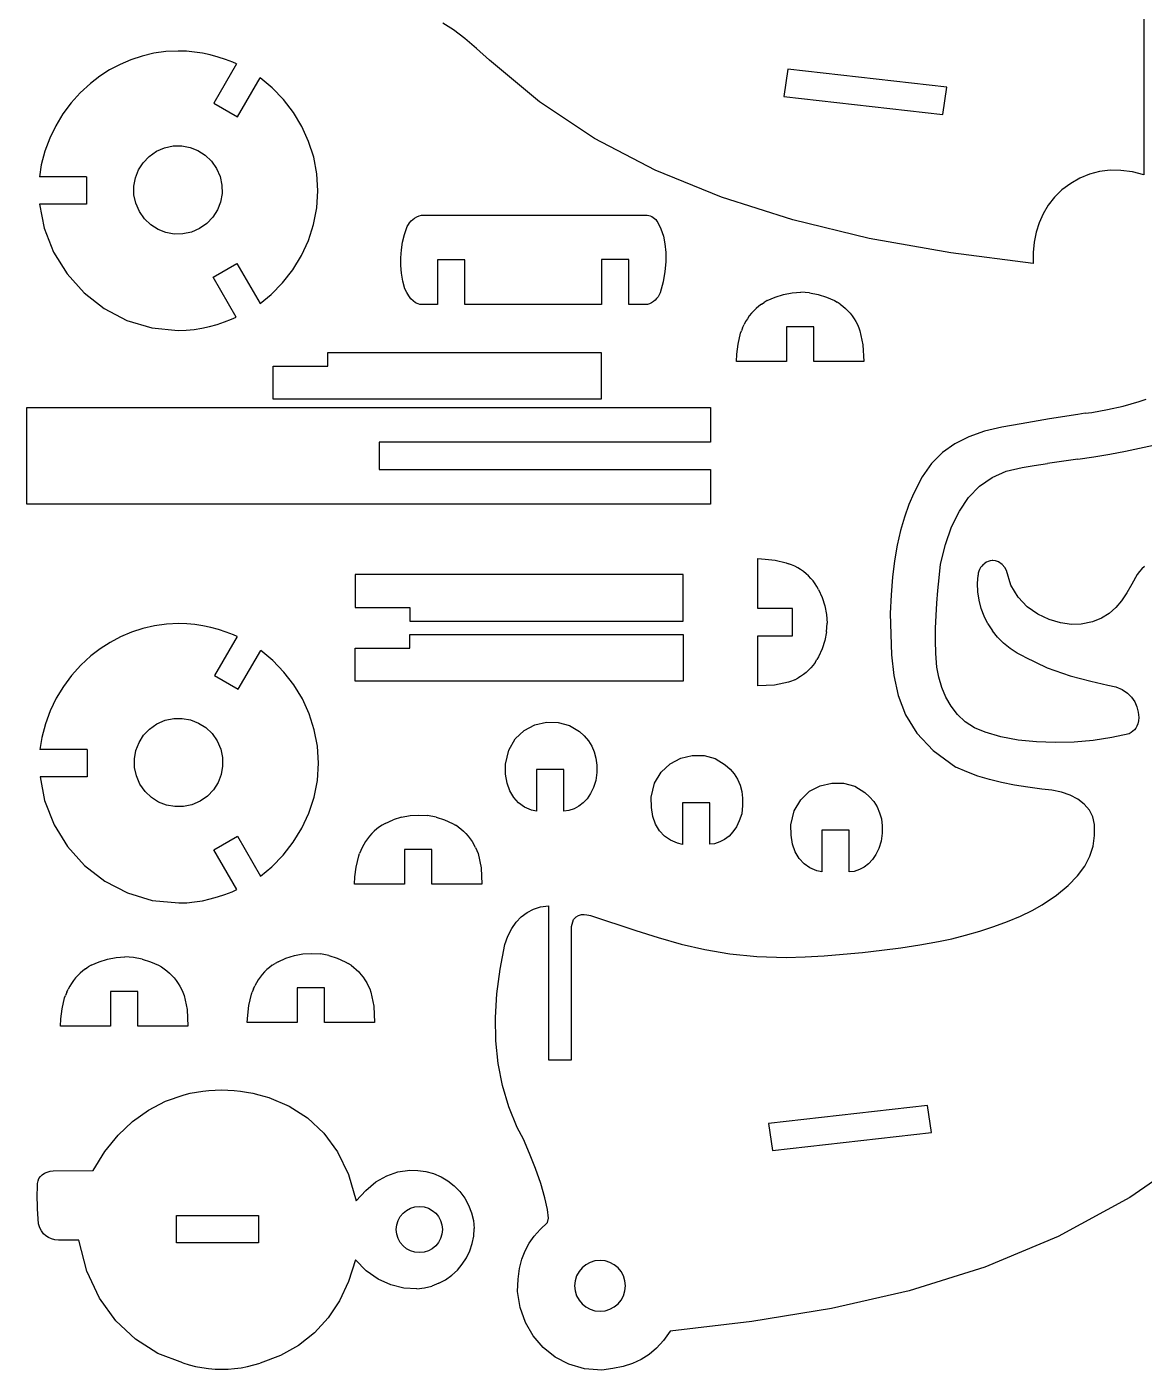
# Model space of a CAD drawing. Extents: x -1184 to 1184, y -939 to 939.
# Drawn here: x -1184 to -429, y -939 to -31 of the extents above; entities that cross this region are included whole.
import ezdxf

# ---------------------------------------------------------------- set-up
doc = ezdxf.new("R2010")
doc.units = 0
doc.header["$MEASUREMENT"] = 0
doc.layers.get('0').update_dxf_attribs({"linetype": 'CONTINUOUS'})

msp = doc.modelspace()

# ---------------------------------------------------------------- linework, layer by layer
for p, q in [((-428.83, 38.03), (-428.83, -131.44)), ((-895.52, -33.46), (-902.68, -28.75)), ((-887.97, -39.15), (-895.52, -33.46)), ((-879.87, -45.92), (-887.97, -39.15)), ((-1113.62, -53.54), (-1120.98, -56.67)), ((-1105.97, -51.04), (-1113.62, -53.54)), ((-1098.06, -49.21), (-1105.97, -51.04)), ((-1089.92, -48.09), (-1098.06, -49.21)), ((-1081.58, -47.71), (-1089.92, -48.09)), ((-1076.13, -47.88), (-1081.58, -47.71)), ((-1070.69, -48.4), (-1076.13, -47.88)), ((-1065.28, -49.23), (-1070.69, -48.4)), ((-1059.94, -50.36), (-1065.28, -49.23)), ((-1054.7, -51.75), (-1059.94, -50.36)), ((-1049.6, -53.41), (-1054.7, -51.75)), ((-1044.68, -55.29), (-1049.6, -53.41)), ((-871.11, -53.89), (-879.87, -45.92)), ((-837.5, -82.04), (-871.11, -53.89)), ((-1128.02, -60.41), (-1134.7, -64.71)), ((-1120.98, -56.67), (-1128.02, -60.41)), ((-1042.19, -56.4), (-1057.46, -82.84)), ((-1042.19, -56.4), (-1044.68, -55.29)), ((-669.42, -60.01), (-672.17, -78.32)), ((-561.97, -72.16), (-669.42, -60.01)), ((-1141, -69.55), (-1147.84, -75.83)), ((-1134.7, -64.71), (-1141, -69.55)), ((-1041.45, -92.08), (-1026.27, -65.78)), ((-1018.09, -72.56), (-1026.27, -65.78)), ((-1010.5, -80.44), (-1018.09, -72.56)), ((-564.72, -90.47), (-561.97, -72.16)), ((-1147.84, -75.83), (-1154.06, -82.73)), ((-1003.8, -89.16), (-1010.5, -80.44)), ((-672.17, -78.32), (-564.72, -90.47)), ((-1159.61, -90.2), (-1164.45, -98.18)), ((-1154.06, -82.73), (-1159.61, -90.2)), ((-1057.46, -82.84), (-1041.45, -92.08)), ((-998.08, -98.63), (-1003.8, -89.16)), ((-800.15, -106.77), (-837.5, -82.04)), ((-1164.45, -98.18), (-1168.52, -106.62)), ((-993.46, -108.75), (-998.08, -98.63)), ((-1168.52, -106.62), (-1171.78, -115.45)), ((-990.03, -119.44), (-993.46, -108.75)), ((-759.11, -128.23), (-800.15, -106.77)), ((-1171.78, -115.45), (-1174.17, -124.63)), ((-1101.35, -118.94), (-1096.38, -115.47)), ((-1096.38, -115.47), (-1090.82, -113.06)), ((-1090.82, -113.06), (-1085.07, -111.84)), ((-1085.07, -111.84), (-1079.29, -111.77)), ((-1079.29, -111.77), (-1073.65, -112.8)), ((-1073.65, -112.8), (-1068.3, -114.88)), ((-1068.3, -114.88), (-1063.41, -117.97)), ((-1063.41, -117.97), (-1059.15, -122.02)), ((-1174.17, -124.63), (-1175.44, -132.76)), ((-1108.49, -128.08), (-1105.4, -123.2)), ((-1105.4, -123.2), (-1101.35, -118.94)), ((-1059.15, -122.02), (-1055.68, -126.99)), ((-1055.68, -126.99), (-1053.27, -132.55)), ((-987.9, -130.59), (-990.03, -119.44)), ((-1143.62, -132.76), (-1175.44, -132.76)), ((-1143.62, -132.76), (-1143.62, -151.24)), ((-1111.6, -139.08), (-1110.57, -133.43)), ((-1110.57, -133.43), (-1108.49, -128.08)), ((-1053.27, -132.55), (-1052.05, -138.3)), ((-987.16, -142.12), (-987.9, -130.59)), ((-714.46, -146.56), (-759.11, -128.23)), ((-472.02, -133.62), (-478.23, -137.16)), ((-465.55, -130.95), (-472.02, -133.62)), ((-458.78, -129.16), (-465.55, -130.95)), ((-451.7, -128.28), (-458.78, -129.16)), ((-444.31, -128.36), (-451.7, -128.28)), ((-436.58, -129.4), (-444.31, -128.36)), ((-428.83, -131.44), (-436.58, -129.4)), ((-1111.53, -144.86), (-1111.6, -139.08)), ((-1110.31, -150.61), (-1111.53, -144.86)), ((-1051.98, -144.08), (-1053.01, -149.73)), ((-1052.05, -138.3), (-1051.98, -144.08)), ((-987.92, -153.73), (-987.16, -142.12)), ((-484.17, -141.54), (-489.19, -146.55)), ((-478.23, -137.16), (-484.17, -141.54)), ((-1175.4, -151.24), (-1172.31, -167.36)), ((-1143.62, -151.24), (-1175.4, -151.24)), ((-1107.9, -156.17), (-1110.31, -150.61)), ((-1053.01, -149.73), (-1055.09, -155.07)), ((-990.11, -164.98), (-987.92, -153.73)), ((-666.24, -161.88), (-714.46, -146.56)), ((-493.43, -151.92), (-496.93, -157.65)), ((-489.19, -146.55), (-493.43, -151.92)), ((-1104.43, -161.14), (-1107.9, -156.17)), ((-1100.17, -165.19), (-1104.43, -161.14)), ((-1058.18, -159.96), (-1062.24, -164.22)), ((-1055.09, -155.07), (-1058.18, -159.96)), ((-925.18, -163.7), (-924.19, -162.54)), ((-924.19, -162.54), (-923.06, -161.49)), ((-923.06, -161.49), (-921.79, -160.58)), ((-921.79, -160.58), (-920.36, -159.79)), ((-920.36, -159.79), (-918.79, -159.13)), ((-918.79, -159.13), (-917.06, -158.61)), ((-917.06, -158.61), (-764.59, -158.61)), ((-764.59, -158.61), (-763.57, -158.81)), ((-763.57, -158.81), (-762.53, -159.14)), ((-762.53, -159.14), (-761.5, -159.58)), ((-761.5, -159.58), (-760.5, -160.14)), ((-760.5, -160.14), (-759.57, -160.82)), ((-759.57, -160.82), (-758.71, -161.64)), ((-758.71, -161.64), (-757.97, -162.59)), ((-757.97, -162.59), (-757.36, -163.68)), ((-614.52, -174.34), (-666.24, -161.88)), ((-496.93, -157.65), (-499.68, -163.71)), ((-1172.31, -167.36), (-1165.92, -183.63)), ((-1095.29, -168.28), (-1100.17, -165.19)), ((-1089.94, -170.36), (-1095.29, -168.28)), ((-1084.29, -171.39), (-1089.94, -170.36)), ((-1078.51, -171.32), (-1084.29, -171.39)), ((-1072.76, -170.1), (-1078.51, -171.32)), ((-1067.2, -167.69), (-1072.76, -170.1)), ((-1062.24, -164.22), (-1067.2, -167.69)), ((-993.63, -175.75), (-990.11, -164.98)), ((-929.91, -176.92), (-928.57, -171.65)), ((-928.57, -171.65), (-926.76, -166.37)), ((-926.76, -166.37), (-926.04, -164.98)), ((-926.04, -164.98), (-925.18, -163.7)), ((-757.36, -163.68), (-755.27, -167.93)), ((-755.27, -167.93), (-753.67, -172.74)), ((-501.71, -170.1), (-503.04, -176.82)), ((-499.68, -163.71), (-501.71, -170.1)), ((-998.36, -185.96), (-993.63, -175.75)), ((-930.78, -182.16), (-929.91, -176.92)), ((-753.67, -172.74), (-752.58, -178.08)), ((-752.58, -178.08), (-752.04, -183.91)), ((-559.35, -184.07), (-614.52, -174.34)), ((-503.04, -176.82), (-503.68, -183.86)), ((-1165.92, -183.63), (-1156.81, -198.35)), ((-1004.2, -195.5), (-998.36, -185.96)), ((-931.2, -187.4), (-930.78, -182.16)), ((-931.16, -192.64), (-931.2, -187.4)), ((-906.33, -188.78), (-906.33, -218.95)), ((-887.85, -188.78), (-906.33, -188.78)), ((-887.85, -218.95), (-887.85, -188.78)), ((-795.45, -188.61), (-795.45, -218.95)), ((-776.97, -188.61), (-795.45, -188.61)), ((-776.97, -218.95), (-776.97, -188.61)), ((-752.05, -190.1), (-752.66, -196.71)), ((-752.04, -183.91), (-752.05, -190.1)), ((-503.65, -191.21), (-559.35, -184.07)), ((-503.68, -183.86), (-503.65, -191.21)), ((-1156.81, -198.35), (-1145.3, -211.17)), ((-1057.95, -200.5), (-1041.95, -191.26)), ((-1041.95, -191.26), (-1026.29, -218.38)), ((-1011.03, -204.28), (-1004.2, -195.5)), ((-930.68, -197.89), (-931.16, -192.64)), ((-929.76, -203.15), (-930.68, -197.89)), ((-752.66, -196.71), (-753.87, -203.7)), ((-1042.36, -227.51), (-1057.95, -200.5)), ((-1018.74, -212.19), (-1011.03, -204.28)), ((-928.4, -208.44), (-929.76, -203.15)), ((-927.11, -211), (-928.4, -208.44)), ((-753.87, -203.7), (-755.72, -211.02)), ((-1145.3, -211.17), (-1131.7, -221.75)), ((-1026.29, -218.38), (-1018.74, -212.19)), ((-925.73, -213.22), (-927.11, -211)), ((-924.27, -215.09), (-925.73, -213.22)), ((-922.73, -216.63), (-924.27, -215.09)), ((-921.11, -217.81), (-922.73, -216.63)), ((-919.4, -218.65), (-921.11, -217.81)), ((-761.63, -217.88), (-762.98, -218.56)), ((-760.39, -217.06), (-761.63, -217.88)), ((-759.25, -216.11), (-760.39, -217.06)), ((-758.21, -215.03), (-759.25, -216.11)), ((-757.28, -213.82), (-758.21, -215.03)), ((-756.44, -212.49), (-757.28, -213.82)), ((-755.72, -211.02), (-756.44, -212.49)), ((-687.4, -218.81), (-685.48, -217.56)), ((-683.49, -216.42), (-685.48, -217.56)), ((-683.49, -216.42), (-678.11, -213.98)), ((-678.11, -213.98), (-672.48, -212.22)), ((-672.48, -212.22), (-666.67, -211.14)), ((-666.67, -211.14), (-660.78, -210.78)), ((-654.88, -211.14), (-660.78, -210.78)), ((-654.88, -211.14), (-649.07, -212.22)), ((-649.07, -212.22), (-643.44, -213.98)), ((-643.44, -213.98), (-638.06, -216.42)), ((-638.06, -216.42), (-636.07, -217.55)), ((-634.16, -218.81), (-636.07, -217.55)), ((-1131.7, -221.75), (-1116.33, -229.73)), ((-918.38, -218.95), (-919.4, -218.65)), ((-906.33, -218.95), (-918.38, -218.95)), ((-795.45, -218.95), (-887.85, -218.95)), ((-764.43, -218.95), (-776.97, -218.95)), ((-762.98, -218.56), (-764.43, -218.95)), ((-695.57, -226.75), (-696.89, -228.63)), ((-694.14, -224.96), (-695.57, -226.75)), ((-692.61, -223.27), (-694.14, -224.96)), ((-690.96, -221.67), (-692.61, -223.27)), ((-689.22, -220.19), (-690.96, -221.67)), ((-687.4, -218.81), (-689.22, -220.19)), ((-634.16, -218.81), (-632.34, -220.18)), ((-632.34, -220.18), (-630.6, -221.67)), ((-630.6, -221.67), (-628.97, -223.27)), ((-628.97, -223.27), (-627.44, -224.96)), ((-627.44, -224.96), (-626.01, -226.75)), ((-626.01, -226.75), (-624.71, -228.63)), ((-1116.33, -229.73), (-1099.52, -234.78)), ((-1099.52, -234.78), (-1081.58, -236.54)), ((-1076.24, -236.36), (-1070.92, -235.83)), ((-1070.92, -235.83), (-1065.65, -234.98)), ((-1065.65, -234.98), (-1060.46, -233.84)), ((-1060.46, -233.84), (-1055.37, -232.43)), ((-1055.37, -232.43), (-1050.4, -230.78)), ((-1050.4, -230.78), (-1045.59, -228.93)), ((-1045.59, -228.93), (-1042.36, -227.51)), ((-700.08, -234.69), (-700.88, -236.84)), ((-700.08, -234.69), (-699.14, -232.61)), ((-698.08, -230.58), (-699.14, -232.61)), ((-696.89, -228.63), (-698.08, -230.58)), ((-652.04, -234.11), (-670.52, -234.11)), ((-670.52, -234.11), (-670.52, -257.56)), ((-652.04, -257.56), (-652.04, -234.11)), ((-624.71, -228.63), (-623.52, -230.58)), ((-623.52, -230.58), (-622.47, -232.61)), ((-622.47, -232.61), (-621.54, -234.69)), ((-621.54, -234.69), (-620.75, -236.84)), ((-1081.58, -236.54), (-1076.24, -236.36)), ((-703.19, -245.89), (-701.48, -238.32)), ((-701.48, -238.32), (-700.88, -236.84)), ((-620.75, -236.84), (-618.76, -246.38)), ((-980.46, -260.74), (-980.46, -251.5)), ((-980.46, -251.5), (-795.66, -251.5)), ((-795.66, -251.5), (-795.66, -282.98)), ((-704.32, -257.56), (-703.96, -252.53)), ((-703.96, -252.53), (-703.19, -245.89)), ((-618.76, -246.38), (-618.23, -257.56)), ((-1017.44, -282.98), (-1017.44, -260.74)), ((-1017.44, -260.74), (-980.46, -260.74)), ((-670.52, -257.56), (-704.32, -257.56)), ((-618.23, -257.56), (-652.04, -257.56)), ((-1183.95, -353.95), (-1183.95, -288.56)), ((-1183.95, -288.56), (-721.89, -288.56)), ((-795.66, -282.98), (-1017.44, -282.98)), ((-721.89, -288.56), (-721.87, -312.02)), ((-464.1, -291.94), (-453.44, -290.08)), ((-453.44, -290.08), (-442.72, -287.67)), ((-442.72, -287.67), (-431.92, -284.52)), ((-431.92, -284.52), (-427.21, -282.95)), ((-492.55, -296.38), (-511.78, -299.77)), ((-473.48, -293.36), (-492.55, -296.38)), ((-468.55, -292.57), (-473.48, -293.36)), ((-468.55, -292.57), (-464.1, -291.94)), ((-547.19, -308.41), (-556.62, -313.15)), ((-536.62, -304.72), (-547.19, -308.41)), ((-524.84, -301.91), (-536.62, -304.72)), ((-511.78, -299.77), (-524.84, -301.91)), ((-945.81, -312.02), (-945.79, -330.5)), ((-721.87, -312.02), (-945.81, -312.02)), ((-556.62, -313.15), (-564.97, -319.13)), ((-441.34, -318.27), (-415.95, -312.73)), ((-572.32, -326.56), (-578.72, -335.6)), ((-564.97, -319.13), (-572.32, -326.56)), ((-503.04, -327.88), (-493.91, -326.48)), ((-473.51, -323.58), (-493.91, -326.48)), ((-473.51, -323.58), (-462.74, -321.98)), ((-462.74, -321.98), (-451.94, -320.23)), ((-451.94, -320.23), (-441.34, -318.27)), ((-945.79, -330.5), (-721.86, -330.5)), ((-721.86, -330.5), (-721.86, -353.95)), ((-578.72, -335.6), (-584.25, -346.47)), ((-539.92, -341.86), (-531.47, -335.9)), ((-531.47, -335.9), (-521.87, -331.69)), ((-521.87, -331.69), (-511.12, -329.31)), ((-511.12, -329.31), (-503.04, -327.88)), ((-547.27, -349.47), (-539.92, -341.86)), ((-721.86, -353.95), (-1183.95, -353.95)), ((-584.25, -346.47), (-587.69, -354.25)), ((-553.55, -358.64), (-547.27, -349.47)), ((-590.72, -362.71), (-593.34, -371.86)), ((-587.69, -354.25), (-590.72, -362.71)), ((-558.78, -369.27), (-553.55, -358.64)), ((-593.34, -371.86), (-595.55, -381.69)), ((-563, -381.27), (-558.78, -369.27)), ((-566.24, -394.55), (-563, -381.27)), ((-595.55, -381.69), (-597.35, -392.2)), ((-689.81, -390.81), (-684.77, -391.17)), ((-689.81, -424.62), (-689.81, -390.81)), ((-684.77, -391.17), (-678.14, -391.95)), ((-678.14, -391.95), (-670.56, -393.65)), ((-670.56, -393.65), (-669.09, -394.25)), ((-666.94, -395.06), (-669.09, -394.25)), ((-664.85, -395.99), (-666.94, -395.06)), ((-662.83, -397.06), (-664.85, -395.99)), ((-660.87, -398.25), (-662.83, -397.06)), ((-659, -399.56), (-660.87, -398.25)), ((-597.35, -392.2), (-598.74, -403.4)), ((-567.17, -403.69), (-566.24, -394.55)), ((-540.4, -399.32), (-540.75, -400.63)), ((-539.88, -398.07), (-540.4, -399.32)), ((-539.21, -396.89), (-539.88, -398.07)), ((-538.4, -395.81), (-539.21, -396.89)), ((-537.46, -394.83), (-538.4, -395.81)), ((-537.46, -394.83), (-536.41, -393.98)), ((-535.25, -393.27), (-536.41, -393.98)), ((-534.02, -392.72), (-535.25, -393.27)), ((-532.72, -392.32), (-534.02, -392.72)), ((-531.39, -392.09), (-532.72, -392.32)), ((-530.97, -392.07), (-531.39, -392.09)), ((-529.15, -392.33), (-530.97, -392.07)), ((-527.18, -393.01), (-529.15, -392.33)), ((-524.7, -394.7), (-527.18, -393.01)), ((-522.84, -396.74), (-524.7, -394.7)), ((-521.8, -398.8), (-522.84, -396.74)), ((-518.68, -408.72), (-521.8, -398.8)), ((-431.85, -399.48), (-433.33, -401.61)), ((-430.23, -397.65), (-431.85, -399.48)), ((-428.46, -396.11), (-430.23, -397.65)), ((-962.09, -401.64), (-962.09, -423.88)), ((-740.31, -401.64), (-962.09, -401.64)), ((-740.31, -433.12), (-740.31, -401.64)), ((-657.21, -400.99), (-659, -399.56)), ((-655.52, -402.53), (-657.21, -400.99)), ((-653.92, -404.17), (-655.52, -402.53)), ((-652.43, -405.91), (-653.92, -404.17)), ((-651.06, -407.74), (-652.43, -405.91)), ((-649.8, -409.65), (-651.06, -407.74)), ((-598.74, -403.4), (-599.73, -415.28)), ((-568.03, -412.44), (-567.17, -403.69)), ((-541.31, -407.63), (-540.93, -401.97)), ((-541.09, -413.3), (-541.31, -407.63)), ((-540.75, -400.63), (-540.93, -401.97)), ((-436.9, -408.08), (-440.34, -413.99)), ((-433.33, -401.61), (-436.9, -408.08)), ((-648.67, -411.64), (-649.8, -409.65)), ((-648.67, -411.64), (-646.23, -417.02)), ((-646.23, -417.02), (-644.46, -422.66)), ((-599.73, -415.28), (-600.3, -427.84)), ((-568.77, -420.95), (-568.03, -412.44)), ((-540.27, -418.91), (-541.09, -413.3)), ((-513.81, -416.89), (-518.68, -408.72)), ((-507.61, -423.43), (-513.81, -416.89)), ((-440.34, -413.99), (-443.88, -419.3)), ((-962.09, -423.88), (-925.11, -423.88)), ((-925.11, -423.88), (-925.11, -433.12)), ((-666.36, -424.62), (-689.81, -424.62)), ((-666.36, -443.1), (-666.36, -424.62)), ((-644.46, -422.66), (-643.39, -428.46)), ((-569.34, -429.33), (-568.77, -420.95)), ((-538.85, -424.41), (-540.27, -418.91)), ((-536.86, -429.72), (-538.85, -424.41)), ((-500.49, -428.43), (-507.61, -423.43)), ((-447.75, -423.94), (-452.18, -427.89)), ((-443.88, -419.3), (-447.75, -423.94)), ((-1089.54, -435.13), (-1097.68, -436.25)), ((-1081.2, -434.75), (-1089.54, -435.13)), ((-1075.76, -434.92), (-1081.2, -434.75)), ((-1070.31, -435.44), (-1075.76, -434.92)), ((-1064.9, -436.27), (-1070.31, -435.44)), ((-925.11, -433.12), (-740.31, -433.12)), ((-643.39, -428.46), (-643.03, -434.36)), ((-643.39, -440.25), (-643.03, -434.36)), ((-600.3, -427.84), (-599.95, -441.79)), ((-569.67, -437.71), (-569.34, -429.33)), ((-534.31, -434.79), (-536.86, -429.72)), ((-534.31, -434.79), (-531.25, -439.56)), ((-492.87, -431.99), (-500.49, -428.43)), ((-485.15, -434.23), (-492.87, -431.99)), ((-477.75, -435.22), (-485.15, -434.23)), ((-471.1, -435.09), (-477.75, -435.22)), ((-463.62, -433.52), (-471.1, -435.09)), ((-457.39, -431.1), (-463.62, -433.52)), ((-452.18, -427.89), (-457.39, -431.1)), ((-1120.6, -443.72), (-1127.64, -447.45)), ((-1113.24, -440.58), (-1120.6, -443.72)), ((-1105.59, -438.08), (-1113.24, -440.58)), ((-1097.68, -436.25), (-1105.59, -438.08)), ((-1059.56, -437.4), (-1064.9, -436.27)), ((-1054.32, -438.8), (-1059.56, -437.4)), ((-1041.81, -443.44), (-1057.08, -469.88)), ((-1049.23, -440.45), (-1054.32, -438.8)), ((-1044.3, -442.33), (-1049.23, -440.45)), ((-1041.81, -443.44), (-1044.3, -442.33)), ((-925.1, -451.38), (-925.1, -442.14)), ((-925.1, -442.14), (-740.3, -442.14)), ((-740.3, -442.14), (-740.3, -473.62)), ((-689.81, -443.1), (-666.36, -443.1)), ((-689.81, -476.9), (-689.81, -443.1)), ((-643.39, -440.25), (-644.46, -446.06)), ((-599.95, -441.79), (-599.35, -455.8)), ((-569.7, -446.22), (-569.67, -437.71)), ((-527.69, -443.99), (-531.25, -439.56)), ((-523.68, -448), (-527.69, -443.99)), ((-1134.32, -451.76), (-1140.62, -456.59)), ((-1127.64, -447.45), (-1134.32, -451.76)), ((-1041.08, -479.12), (-1025.89, -452.82)), ((-1017.72, -459.6), (-1025.89, -452.82)), ((-962.08, -473.62), (-962.08, -451.38)), ((-962.08, -451.38), (-925.1, -451.38)), ((-646.23, -451.7), (-648.67, -457.08)), ((-644.46, -446.06), (-646.23, -451.7)), ((-569.39, -454.99), (-569.7, -446.22)), ((-519.27, -451.57), (-523.68, -448)), ((-514.51, -454.65), (-519.27, -451.57)), ((-1147.46, -462.87), (-1153.68, -469.77)), ((-1140.62, -456.59), (-1147.46, -462.87)), ((-1010.12, -467.48), (-1017.72, -459.6)), ((-652.43, -462.8), (-653.92, -464.53)), ((-651.06, -460.97), (-652.43, -462.8)), ((-651.06, -460.97), (-649.8, -459.06)), ((-648.67, -457.08), (-649.8, -459.06)), ((-599.35, -455.8), (-597.88, -469.69)), ((-568.68, -464.14), (-569.39, -454.99)), ((-509.45, -457.21), (-514.51, -454.65)), ((-509.45, -457.21), (-494.17, -464.53)), ((-1153.68, -469.77), (-1159.23, -477.24)), ((-1057.08, -469.88), (-1041.08, -479.12)), ((-1003.42, -476.2), (-1010.12, -467.48)), ((-664.85, -472.67), (-662.83, -471.61)), ((-660.87, -470.43), (-662.83, -471.61)), ((-659, -469.12), (-660.87, -470.43)), ((-657.21, -467.7), (-659, -469.12)), ((-655.51, -466.17), (-657.21, -467.7)), ((-653.92, -464.53), (-655.51, -466.17)), ((-597.88, -469.69), (-594.95, -483.28)), ((-567.42, -471), (-568.68, -464.14)), ((-565.45, -477.81), (-567.42, -471)), ((-494.17, -464.53), (-478.74, -469.92)), ((-478.74, -469.92), (-464.58, -473.72)), ((-1159.23, -477.24), (-1164.07, -485.22)), ((-997.7, -485.67), (-1003.42, -476.2)), ((-740.3, -473.62), (-962.08, -473.62)), ((-678.62, -476.37), (-689.81, -476.9)), ((-669.09, -474.39), (-678.62, -476.37)), ((-666.94, -473.6), (-669.09, -474.39)), ((-664.85, -472.67), (-666.94, -473.6)), ((-562.72, -484.4), (-565.45, -477.81)), ((-464.58, -473.72), (-453.1, -476.25)), ((-453.1, -476.25), (-447.81, -477.52)), ((-447.81, -477.52), (-443.43, -479.37)), ((-443.43, -479.37), (-439.89, -481.71)), ((-1164.07, -485.22), (-1168.14, -493.66)), ((-993.08, -495.79), (-997.7, -485.67)), ((-594.95, -483.28), (-589.96, -496.4)), ((-559.19, -490.61), (-562.72, -484.4)), ((-439.89, -481.71), (-437.11, -484.49)), ((-437.11, -484.49), (-435.03, -487.61)), ((-435.03, -487.61), (-433.56, -491)), ((-1168.14, -493.66), (-1171.4, -502.49)), ((-1090.45, -500.1), (-1084.7, -498.88)), ((-1084.7, -498.88), (-1078.91, -498.81)), ((-1078.91, -498.81), (-1073.27, -499.84)), ((-989.65, -506.48), (-993.08, -495.79)), ((-589.96, -496.4), (-582.29, -508.85)), ((-554.82, -496.25), (-559.19, -490.61)), ((-549.55, -501.15), (-554.82, -496.25)), ((-433.56, -491), (-432.63, -494.58)), ((-432.63, -494.58), (-432.18, -498.27)), ((-432.18, -498.27), (-432.42, -500.52)), ((-1171.4, -502.49), (-1173.8, -511.67)), ((-1105.02, -510.24), (-1100.97, -505.98)), ((-1100.97, -505.98), (-1096.01, -502.51)), ((-1096.01, -502.51), (-1090.45, -500.1)), ((-1073.27, -499.84), (-1067.92, -501.92)), ((-1067.92, -501.92), (-1063.03, -505.01)), ((-1063.03, -505.01), (-1058.77, -509.06)), ((-987.52, -517.63), (-989.65, -506.48)), ((-853.74, -512.68), (-847.69, -506.99)), ((-847.69, -506.99), (-840.5, -503.22)), ((-840.5, -503.22), (-832.67, -501.38)), ((-832.67, -501.38), (-824.72, -501.5)), ((-824.72, -501.5), (-817.12, -503.59)), ((-817.12, -503.59), (-810.4, -507.68)), ((-810.4, -507.68), (-807.15, -510.64)), ((-543.35, -505.14), (-549.55, -501.15)), ((-536.16, -508.04), (-543.35, -505.14)), ((-525.44, -511.21), (-536.16, -508.04)), ((-437.4, -508.41), (-438.66, -509.3)), ((-436.23, -507.49), (-437.4, -508.41)), ((-435.18, -506.49), (-436.23, -507.49)), ((-434.25, -505.34), (-435.18, -506.49)), ((-433.48, -504), (-434.25, -505.34)), ((-432.86, -502.42), (-433.48, -504)), ((-432.42, -500.52), (-432.86, -502.42)), ((-1173.8, -511.67), (-1175.07, -519.8)), ((-1110.19, -520.47), (-1108.11, -515.13)), ((-1108.11, -515.13), (-1105.02, -510.24)), ((-1058.77, -509.06), (-1055.3, -514.03)), ((-1055.3, -514.03), (-1052.89, -519.59)), ((-858.15, -520.26), (-853.74, -512.68)), ((-807.15, -510.64), (-804.38, -513.91)), ((-804.38, -513.91), (-802.12, -517.5)), ((-802.12, -517.5), (-800.39, -521.42)), ((-582.29, -508.85), (-571.36, -520.47)), ((-513.79, -513.42), (-525.44, -511.21)), ((-501.49, -514.71), (-513.79, -513.42)), ((-488.77, -515.15), (-501.49, -514.71)), ((-475.87, -514.77), (-488.77, -515.15)), ((-463.06, -513.63), (-475.87, -514.77)), ((-450.57, -511.79), (-463.06, -513.63)), ((-438.66, -509.3), (-450.57, -511.79)), ((-1143.24, -519.8), (-1175.07, -519.8)), ((-1143.24, -519.8), (-1143.24, -538.28)), ((-1111.22, -526.12), (-1110.19, -520.47)), ((-1111.15, -531.9), (-1111.22, -526.12)), ((-1052.89, -519.59), (-1051.68, -525.34)), ((-1051.68, -525.34), (-1051.61, -531.12)), ((-986.79, -529.16), (-987.52, -517.63)), ((-860.42, -529.72), (-858.15, -520.26)), ((-800.39, -521.42), (-799.21, -525.7)), ((-799.21, -525.7), (-798.62, -530.34)), ((-749.12, -529.41), (-741.93, -525.64)), ((-741.93, -525.64), (-734.11, -523.8)), ((-734.11, -523.8), (-726.15, -523.92)), ((-726.15, -523.92), (-718.56, -526.01)), ((-718.56, -526.01), (-711.84, -530.1)), ((-571.36, -520.47), (-555.87, -531.72)), ((-1109.94, -537.65), (-1111.15, -531.9)), ((-1051.61, -531.12), (-1052.63, -536.77)), ((-987.54, -540.78), (-986.79, -529.16)), ((-860.27, -536.56), (-860.42, -529.72)), ((-820.91, -533.35), (-839.39, -533.35)), ((-839.39, -533.35), (-839.39, -561.52)), ((-820.89, -561.49), (-820.91, -533.35)), ((-798.63, -535.36), (-799.29, -540.79)), ((-798.62, -530.34), (-798.63, -535.36)), ((-759.58, -542.68), (-755.17, -535.1)), ((-755.17, -535.1), (-749.12, -529.41)), ((-711.84, -530.1), (-708.59, -533.07)), ((-708.59, -533.07), (-705.82, -536.34)), ((-548.59, -534.96), (-555.87, -531.72)), ((-541.04, -537.76), (-548.59, -534.96)), ((-1143.24, -538.28), (-1175.02, -538.28)), ((-1175.02, -538.28), (-1171.93, -554.4)), ((-1107.53, -543.21), (-1109.94, -537.65)), ((-1104.06, -548.18), (-1107.53, -543.21)), ((-1054.72, -542.11), (-1057.81, -547)), ((-1052.63, -536.77), (-1054.72, -542.11)), ((-989.73, -552.02), (-987.54, -540.78)), ((-859.26, -542.61), (-860.27, -536.56)), ((-857.44, -547.85), (-859.26, -542.61)), ((-799.29, -540.79), (-800.91, -545.54)), ((-761.85, -552.14), (-759.58, -542.68)), ((-705.82, -536.34), (-703.55, -539.92)), ((-703.55, -539.92), (-701.82, -543.85)), ((-701.82, -543.85), (-700.64, -548.12)), ((-654.76, -548.1), (-647.57, -544.32)), ((-647.57, -544.32), (-639.75, -542.49)), ((-639.75, -542.49), (-631.79, -542.61)), ((-631.79, -542.61), (-624.2, -544.7)), ((-624.2, -544.7), (-617.47, -548.78)), ((-533.17, -540.15), (-541.04, -537.76)), ((-524.96, -542.18), (-533.17, -540.15)), ((-516.37, -543.91), (-524.96, -542.18)), ((-507.35, -545.37), (-516.37, -543.91)), ((-1099.79, -552.23), (-1104.06, -548.18)), ((-1094.91, -555.32), (-1099.79, -552.23)), ((-1061.86, -551.26), (-1066.82, -554.73)), ((-1057.81, -547), (-1061.86, -551.26)), ((-993.25, -562.79), (-989.73, -552.02)), ((-854.84, -552.3), (-857.44, -547.85)), ((-851.5, -555.93), (-854.84, -552.3)), ((-805.2, -553.08), (-807.84, -555.93)), ((-802.88, -549.63), (-805.2, -553.08)), ((-800.91, -545.54), (-802.88, -549.63)), ((-761.7, -558.98), (-761.85, -552.14)), ((-700.64, -548.12), (-700.05, -552.76)), ((-700.05, -552.76), (-700.07, -557.79)), ((-665.22, -561.37), (-660.81, -553.78)), ((-660.81, -553.78), (-654.76, -548.1)), ((-617.47, -548.78), (-614.22, -551.75)), ((-614.22, -551.75), (-611.45, -555.02)), ((-497.88, -546.63), (-507.35, -545.37)), ((-491, -547.35), (-497.88, -546.63)), ((-484.56, -548.74), (-491, -547.35)), ((-478.67, -550.78), (-484.56, -548.74)), ((-473.48, -553.47), (-478.67, -550.78)), ((-469.1, -556.79), (-473.48, -553.47)), ((-1171.93, -554.4), (-1165.54, -570.67)), ((-1089.56, -557.4), (-1094.91, -555.32)), ((-1083.91, -558.43), (-1089.56, -557.4)), ((-1078.13, -558.36), (-1083.91, -558.43)), ((-1072.38, -557.14), (-1078.13, -558.36)), ((-1066.82, -554.73), (-1072.38, -557.14)), ((-997.98, -573), (-993.25, -562.79)), ((-847.46, -558.75), (-851.5, -555.93)), ((-842.75, -560.75), (-847.46, -558.75)), ((-839.39, -561.52), (-842.75, -560.75)), ((-817.57, -561.1), (-820.89, -561.49)), ((-814.04, -559.91), (-817.57, -561.1)), ((-810.79, -558.2), (-814.04, -559.91)), ((-807.84, -555.93), (-810.79, -558.2)), ((-760.7, -565.03), (-761.7, -558.98)), ((-722.34, -555.77), (-740.82, -555.77)), ((-740.82, -555.77), (-740.82, -583.94)), ((-722.32, -583.91), (-722.34, -555.77)), ((-700.07, -557.79), (-700.72, -563.21)), ((-667.49, -570.83), (-665.22, -561.37)), ((-611.45, -555.02), (-609.19, -558.61)), ((-609.19, -558.61), (-607.46, -562.53)), ((-607.46, -562.53), (-606.28, -566.8)), ((-465.66, -560.76), (-469.1, -556.79)), ((-463.3, -565.35), (-465.66, -560.76)), ((-1165.54, -570.67), (-1156.43, -585.39)), ((-943.65, -570.93), (-945.56, -572.19)), ((-941.66, -569.8), (-943.65, -570.93)), ((-941.66, -569.8), (-936.28, -567.36)), ((-930.64, -565.59), (-936.28, -567.36)), ((-930.64, -565.59), (-924.84, -564.52)), ((-924.84, -564.52), (-918.94, -564.16)), ((-918.94, -564.16), (-913.04, -564.52)), ((-907.24, -565.59), (-913.04, -564.52)), ((-907.24, -565.59), (-901.6, -567.36)), ((-901.6, -567.36), (-896.22, -569.8)), ((-896.22, -569.8), (-894.24, -570.93)), ((-892.33, -572.19), (-894.24, -570.93)), ((-758.88, -570.28), (-760.7, -565.03)), ((-756.28, -574.72), (-758.88, -570.28)), ((-702.34, -567.96), (-704.32, -572.05)), ((-700.72, -563.21), (-702.34, -567.96)), ((-667.34, -577.67), (-667.49, -570.83)), ((-606.28, -566.8), (-605.69, -571.45)), ((-605.69, -571.45), (-605.71, -576.47)), ((-462.13, -570.57), (-463.3, -565.35)), ((-462.15, -577.98), (-462.13, -570.57)), ((-1057.58, -587.54), (-1041.57, -578.3)), ((-1041.57, -578.3), (-1025.91, -605.42)), ((-1003.82, -582.54), (-997.98, -573)), ((-953.74, -580.13), (-955.05, -582)), ((-952.31, -578.34), (-953.74, -580.13)), ((-950.77, -576.65), (-952.31, -578.34)), ((-949.13, -575.05), (-950.77, -576.65)), ((-947.39, -573.56), (-949.13, -575.05)), ((-945.56, -572.19), (-947.39, -573.56)), ((-892.33, -572.19), (-890.5, -573.56)), ((-890.5, -573.56), (-888.77, -575.05)), ((-888.77, -575.05), (-887.13, -576.64)), ((-887.13, -576.64), (-885.6, -578.34)), ((-885.6, -578.34), (-884.18, -580.13)), ((-884.18, -580.13), (-882.87, -582)), ((-752.94, -578.35), (-756.28, -574.72)), ((-748.89, -581.17), (-752.94, -578.35)), ((-712.22, -580.62), (-715.47, -582.33)), ((-709.27, -578.35), (-712.22, -580.62)), ((-706.63, -575.51), (-709.27, -578.35)), ((-704.32, -572.05), (-706.63, -575.51)), ((-666.33, -583.71), (-667.34, -577.67)), ((-627.98, -574.46), (-646.46, -574.46)), ((-646.46, -574.46), (-646.46, -602.63)), ((-627.96, -602.6), (-627.98, -574.46)), ((-605.71, -576.47), (-606.36, -581.9)), ((-463.18, -585.1), (-462.15, -577.98)), ((-1156.43, -585.39), (-1144.92, -598.21)), ((-1041.98, -614.55), (-1057.58, -587.54)), ((-1010.65, -591.32), (-1003.82, -582.54)), ((-958.24, -588.07), (-959.04, -590.21)), ((-957.31, -585.98), (-958.24, -588.07)), ((-956.24, -583.96), (-957.31, -585.98)), ((-955.05, -582), (-956.24, -583.96)), ((-928.68, -587.48), (-928.68, -610.94)), ((-910.2, -587.48), (-928.68, -587.48)), ((-910.2, -610.94), (-910.2, -587.48)), ((-882.87, -582), (-881.69, -583.96)), ((-880.63, -585.98), (-881.69, -583.96)), ((-880.63, -585.98), (-879.7, -588.07)), ((-879.7, -588.07), (-878.91, -590.21)), ((-744.19, -583.17), (-748.89, -581.17)), ((-740.82, -583.94), (-744.19, -583.17)), ((-719, -583.52), (-722.32, -583.91)), ((-715.47, -582.33), (-719, -583.52)), ((-664.51, -588.96), (-666.33, -583.71)), ((-661.91, -593.4), (-664.51, -588.96)), ((-607.98, -586.65), (-609.95, -590.74)), ((-606.36, -581.9), (-607.98, -586.65)), ((-465.35, -591.99), (-463.18, -585.1)), ((-1144.92, -598.21), (-1131.32, -608.79)), ((-1025.91, -605.42), (-1018.36, -599.24)), ((-1018.36, -599.24), (-1010.65, -591.32)), ((-962.12, -605.9), (-961.35, -599.26)), ((-961.35, -599.26), (-959.64, -591.69)), ((-959.64, -591.69), (-959.04, -590.21)), ((-878.91, -590.21), (-876.93, -599.75)), ((-658.57, -597.04), (-661.91, -593.4)), ((-654.53, -599.86), (-658.57, -597.04)), ((-614.91, -597.04), (-617.86, -599.31)), ((-612.27, -594.19), (-614.91, -597.04)), ((-609.95, -590.74), (-612.27, -594.19)), ((-473.59, -605.28), (-468.78, -598.69)), ((-468.78, -598.69), (-465.35, -591.99)), ((-962.49, -610.94), (-962.12, -605.9)), ((-876.93, -599.75), (-876.4, -610.94)), ((-649.83, -601.86), (-654.53, -599.86)), ((-646.46, -602.63), (-649.83, -601.86)), ((-624.64, -602.21), (-627.96, -602.6)), ((-621.11, -601.02), (-624.64, -602.21)), ((-617.86, -599.31), (-621.11, -601.02)), ((-479.91, -611.8), (-473.59, -605.28)), ((-1131.32, -608.79), (-1115.96, -616.77)), ((-1115.96, -616.77), (-1099.14, -621.82)), ((-1050.03, -617.82), (-1045.21, -615.97)), ((-1045.21, -615.97), (-1041.98, -614.55)), ((-928.68, -610.94), (-962.49, -610.94)), ((-876.4, -610.94), (-910.2, -610.94)), ((-487.85, -618.31), (-479.91, -611.8)), ((-1099.14, -621.82), (-1081.2, -623.58)), ((-1081.2, -623.58), (-1075.86, -623.4)), ((-1075.86, -623.4), (-1070.54, -622.87)), ((-1070.54, -622.87), (-1065.28, -622.02)), ((-1065.28, -622.02), (-1060.08, -620.88)), ((-1060.08, -620.88), (-1054.99, -619.47)), ((-1054.99, -619.47), (-1050.03, -617.82)), ((-841.48, -627.68), (-836.66, -626.17)), ((-836.66, -626.17), (-831.35, -625.41)), ((-831.35, -625.41), (-831.33, -729.57)), ((-504.38, -628.75), (-497.54, -624.87)), ((-497.54, -624.87), (-487.85, -618.31)), ((-853.14, -636.55), (-849.71, -632.88)), ((-849.71, -632.88), (-845.82, -629.92)), ((-845.82, -629.92), (-841.48, -627.68)), ((-815.79, -639.56), (-814.38, -634.76)), ((-814.38, -634.76), (-812.63, -632.98)), ((-812.63, -632.98), (-810.97, -631.93)), ((-810.97, -631.93), (-809.11, -631.45)), ((-809.11, -631.45), (-807.22, -631.38)), ((-807.22, -631.38), (-805.46, -631.56)), ((-805.46, -631.56), (-803.99, -631.82)), ((-803.99, -631.82), (-802.96, -632)), ((-802.96, -632), (-772.22, -642.23)), ((-520.98, -636.13), (-512.28, -632.52)), ((-512.28, -632.52), (-504.38, -628.75)), ((-858.72, -645.9), (-856.14, -640.89)), ((-856.14, -640.89), (-853.14, -636.55)), ((-815.79, -729.57), (-815.79, -639.56)), ((-772.22, -642.23), (-757.07, -647)), ((-549.36, -645.35), (-539.77, -642.6)), ((-539.77, -642.6), (-530.23, -639.51)), ((-530.23, -639.51), (-520.98, -636.13)), ((-864.08, -668.42), (-860.89, -651.55)), ((-860.89, -651.55), (-858.72, -645.9)), ((-757.07, -647), (-741.64, -651.32)), ((-741.64, -651.32), (-725.59, -654.99)), ((-593.02, -653.85), (-580.22, -651.86)), ((-580.22, -651.86), (-567.62, -649.6)), ((-567.62, -649.6), (-558.73, -647.7)), ((-558.73, -647.7), (-549.36, -645.35)), ((-1135.03, -663.25), (-1129.4, -661.48)), ((-1129.4, -661.48), (-1123.59, -660.41)), ((-1123.59, -660.41), (-1117.7, -660.05)), ((-1111.8, -660.41), (-1117.7, -660.05)), ((-1105.99, -661.48), (-1111.8, -660.41)), ((-1105.99, -661.48), (-1100.36, -663.25)), ((-1014.14, -663.33), (-1008.77, -660.89)), ((-1008.77, -660.89), (-1003.13, -659.12)), ((-1003.13, -659.12), (-997.32, -658.05)), ((-997.32, -658.05), (-991.43, -657.69)), ((-991.43, -657.69), (-985.53, -658.05)), ((-979.72, -659.12), (-985.53, -658.05)), ((-979.72, -659.12), (-974.09, -660.89)), ((-974.09, -660.89), (-968.71, -663.33)), ((-725.59, -654.99), (-708.62, -657.84)), ((-708.62, -657.84), (-690.39, -659.68)), ((-690.39, -659.68), (-670.59, -660.36)), ((-670.59, -660.36), (-657.88, -659.89)), ((-657.88, -659.89), (-645, -659.19)), ((-645, -659.19), (-632.01, -658.23)), ((-632.01, -658.23), (-618.98, -657.03)), ((-618.98, -657.03), (-605.96, -655.57)), ((-605.96, -655.57), (-593.02, -653.85)), ((-1147.88, -670.94), (-1149.53, -672.54)), ((-1146.14, -669.46), (-1147.88, -670.94)), ((-1144.31, -668.08), (-1146.14, -669.46)), ((-1144.31, -668.08), (-1142.4, -666.82)), ((-1140.41, -665.69), (-1142.4, -666.82)), ((-1140.41, -665.69), (-1135.03, -663.25)), ((-1100.36, -663.25), (-1094.98, -665.69)), ((-1094.98, -665.69), (-1092.99, -666.82)), ((-1092.99, -666.82), (-1091.08, -668.08)), ((-1091.08, -668.08), (-1089.26, -669.45)), ((-1089.26, -669.45), (-1087.52, -670.94)), ((-1087.52, -670.94), (-1085.89, -672.53)), ((-1024.8, -671.87), (-1026.22, -673.66)), ((-1023.26, -670.18), (-1024.8, -671.87)), ((-1021.61, -668.58), (-1023.26, -670.18)), ((-1019.88, -667.1), (-1021.61, -668.58)), ((-1018.05, -665.72), (-1019.88, -667.1)), ((-1018.05, -665.72), (-1016.13, -664.46)), ((-1014.14, -663.33), (-1016.13, -664.46)), ((-968.71, -663.33), (-966.72, -664.46)), ((-964.82, -665.72), (-966.72, -664.46)), ((-964.82, -665.72), (-962.99, -667.09)), ((-962.99, -667.09), (-961.26, -668.58)), ((-961.26, -668.58), (-959.62, -670.17)), ((-959.62, -670.17), (-958.09, -671.87)), ((-958.09, -671.87), (-956.66, -673.66)), ((-866.16, -684.9), (-864.08, -668.42)), ((-1155, -679.85), (-1156.06, -681.87)), ((-1153.8, -677.89), (-1155, -679.85)), ((-1152.49, -676.02), (-1153.8, -677.89)), ((-1151.06, -674.23), (-1152.49, -676.02)), ((-1149.53, -672.54), (-1151.06, -674.23)), ((-1085.89, -672.53), (-1084.35, -674.23)), ((-1084.35, -674.23), (-1082.93, -676.02)), ((-1082.93, -676.02), (-1081.63, -677.89)), ((-1081.63, -677.89), (-1080.44, -679.85)), ((-1080.44, -679.85), (-1079.39, -681.87)), ((-1030.73, -681.6), (-1029.79, -679.51)), ((-1028.73, -677.49), (-1029.79, -679.51)), ((-1027.54, -675.53), (-1028.73, -677.49)), ((-1026.22, -673.66), (-1027.54, -675.53)), ((-956.66, -673.66), (-955.36, -675.53)), ((-955.36, -675.53), (-954.17, -677.49)), ((-954.17, -677.49), (-953.12, -679.51)), ((-953.12, -679.51), (-952.19, -681.6)), ((-1160.11, -695.16), (-1158.4, -687.59)), ((-1158.4, -687.59), (-1157.8, -686.11)), ((-1157, -683.96), (-1157.8, -686.11)), ((-1157, -683.96), (-1156.06, -681.87)), ((-1108.96, -683.38), (-1127.44, -683.38)), ((-1127.44, -683.38), (-1127.44, -706.83)), ((-1108.96, -706.83), (-1108.96, -683.38)), ((-1079.39, -681.87), (-1078.46, -683.96)), ((-1078.46, -683.96), (-1077.67, -686.11)), ((-1077.67, -686.11), (-1075.68, -695.64)), ((-1033.84, -692.8), (-1032.13, -685.23)), ((-1032.13, -685.23), (-1031.53, -683.75)), ((-1030.73, -681.6), (-1031.53, -683.75)), ((-982.69, -681.02), (-1001.17, -681.02)), ((-1001.17, -681.02), (-1001.17, -704.47)), ((-982.69, -704.47), (-982.69, -681.02)), ((-952.19, -681.6), (-951.4, -683.75)), ((-951.4, -683.75), (-949.41, -693.28)), ((-867.09, -701), (-866.16, -684.9)), ((-1160.88, -701.79), (-1160.11, -695.16)), ((-1075.68, -695.64), (-1075.15, -706.83)), ((-1034.61, -699.43), (-1033.84, -692.8)), ((-949.41, -693.28), (-948.88, -704.47)), ((-1161.24, -706.83), (-1160.88, -701.79)), ((-1127.44, -706.83), (-1161.24, -706.83)), ((-1075.15, -706.83), (-1108.96, -706.83)), ((-1034.97, -704.47), (-1034.61, -699.43)), ((-1001.17, -704.47), (-1034.97, -704.47)), ((-948.88, -704.47), (-982.69, -704.47)), ((-866.81, -716.7), (-867.09, -701)), ((-865.27, -731.98), (-866.81, -716.7)), ((-862.42, -746.85), (-865.27, -731.98)), ((-831.33, -729.57), (-815.79, -729.57)), ((-1090.12, -757.57), (-1077.64, -753.2)), ((-1077.64, -753.2), (-1073.5, -752.21)), ((-1073.5, -752.21), (-1069.32, -751.39)), ((-1069.32, -751.39), (-1065.1, -750.75)), ((-1065.1, -750.75), (-1060.86, -750.29)), ((-1060.86, -750.29), (-1056.61, -750.02)), ((-1056.61, -750.02), (-1052.35, -749.93)), ((-1052.35, -749.93), (-1048.09, -750.02)), ((-1048.09, -750.02), (-1043.84, -750.29)), ((-1043.84, -750.29), (-1039.6, -750.75)), ((-1039.6, -750.75), (-1035.38, -751.39)), ((-1035.38, -751.39), (-1031.2, -752.21)), ((-1031.2, -752.21), (-1027.06, -753.2)), ((-1027.06, -753.2), (-1020.36, -754.97)), ((-858.21, -761.29), (-862.42, -746.85)), ((-1101.72, -763.57), (-1090.12, -757.57)), ((-1020.36, -754.97), (-1006.72, -760.85)), ((-1006.72, -760.85), (-994.25, -768.89)), ((-852.58, -775.29), (-858.21, -761.29)), ((-575.2, -760.49), (-682.65, -772.63)), ((-572.45, -778.79), (-575.2, -760.49)), ((-1122.26, -780.58), (-1112.44, -771.23)), ((-1112.44, -771.23), (-1101.72, -763.57)), ((-994.25, -768.89), (-983.21, -779.2)), ((-1131.17, -791.65), (-1122.26, -780.58)), ((-983.21, -779.2), (-973.88, -791.89)), ((-848.32, -783.33), (-852.58, -775.29)), ((-682.65, -772.63), (-679.91, -790.94)), ((-679.91, -790.94), (-572.45, -778.79)), ((-844.07, -792.83), (-848.32, -783.33)), ((-1139.17, -804.47), (-1131.17, -791.65)), ((-973.88, -791.89), (-966.53, -807.07)), ((-840.06, -803.06), (-844.07, -792.83)), ((-391.32, -790.04), (-438.3, -822.72)), ((-1174.8, -808.47), (-1173.54, -807.26)), ((-1173.54, -807.26), (-1172.02, -806.27)), ((-1172.02, -806.27), (-1170.26, -805.5)), ((-1170.26, -805.5), (-1168.3, -804.97)), ((-1168.3, -804.97), (-1166.16, -804.69)), ((-1166.16, -804.69), (-1139.17, -804.47)), ((-966.53, -807.07), (-961.41, -824.84)), ((-947.95, -812.18), (-940.71, -808)), ((-940.71, -808), (-933.09, -805.34)), ((-933.09, -805.34), (-925.09, -804.29)), ((-925.09, -804.29), (-919.64, -804.3)), ((-919.64, -804.3), (-914.23, -805.03)), ((-914.23, -805.03), (-908.98, -806.47)), ((-908.98, -806.47), (-903.96, -808.6)), ((-836.54, -813.29), (-840.06, -803.06)), ((-1176.88, -820.09), (-1176.83, -816.68)), ((-1176.83, -816.68), (-1176.71, -813.28)), ((-1176.71, -813.28), (-1176.41, -811.49)), ((-1176.41, -811.49), (-1175.77, -809.88)), ((-1175.77, -809.88), (-1174.8, -808.47)), ((-954.85, -817.82), (-947.95, -812.18)), ((-903.96, -808.6), (-899.27, -811.38)), ((-899.27, -811.38), (-894.99, -814.76)), ((-894.99, -814.76), (-891.19, -818.68)), ((-833.73, -822.8), (-836.54, -813.29)), ((-1176.88, -823.49), (-1176.88, -820.09)), ((-1176.83, -826.9), (-1176.88, -823.49)), ((-961.41, -824.84), (-954.85, -817.82)), ((-891.19, -818.68), (-887.96, -823.06)), ((-887.96, -823.06), (-885.33, -827.84)), ((-831.9, -830.85), (-833.73, -822.8)), ((-438.3, -822.72), (-486.65, -849)), ((-1176.71, -830.31), (-1176.83, -826.9)), ((-1176.55, -833.71), (-1176.71, -830.31)), ((-1176.34, -837.12), (-1176.55, -833.71)), ((-1082.8, -834.82), (-1027.36, -834.82)), ((-1082.8, -853.3), (-1082.8, -834.82)), ((-1027.36, -834.82), (-1027.36, -853.3)), ((-931.55, -835.59), (-929.64, -833.28)), ((-929.64, -833.28), (-927.33, -831.38)), ((-927.33, -831.38), (-924.68, -829.94)), ((-924.68, -829.94), (-921.75, -829.03)), ((-921.75, -829.03), (-918.61, -828.71)), ((-918.61, -828.71), (-915.46, -829.03)), ((-915.46, -829.03), (-912.54, -829.94)), ((-912.54, -829.94), (-909.88, -831.38)), ((-909.88, -831.38), (-907.57, -833.28)), ((-907.57, -833.28), (-905.67, -835.59)), ((-885.33, -827.84), (-883.36, -832.93)), ((-883.36, -832.93), (-882.09, -838.23)), ((-831.26, -836.71), (-831.9, -830.85)), ((-1176.08, -840.52), (-1176.34, -837.12)), ((-1175.18, -843.06), (-1176.08, -840.52)), ((-1174.05, -845.26), (-1175.18, -843.06)), ((-934.21, -844.32), (-933.9, -841.17)), ((-933.9, -847.46), (-934.21, -844.32)), ((-933.9, -841.17), (-932.99, -838.24)), ((-932.99, -838.24), (-931.55, -835.59)), ((-905.67, -835.59), (-904.23, -838.24)), ((-904.23, -838.24), (-903.32, -841.17)), ((-903.32, -841.17), (-903, -844.32)), ((-903, -844.32), (-903.32, -847.46)), ((-882.09, -838.23), (-881.53, -843.65)), ((-881.89, -848.8), (-881.53, -843.65)), ((-840.97, -848.81), (-836.86, -844.23)), ((-836.86, -844.23), (-832.06, -839.65)), ((-832.06, -839.65), (-831.26, -836.71)), ((-1172.69, -847.11), (-1174.05, -845.26)), ((-1171.1, -848.62), (-1172.69, -847.11)), ((-1169.31, -849.81), (-1171.1, -848.62)), ((-1167.29, -850.69), (-1169.31, -849.81)), ((-1165.07, -851.25), (-1167.29, -850.69)), ((-1162.65, -851.51), (-1165.07, -851.25)), ((-1148.91, -851.48), (-1162.65, -851.51)), ((-1143.37, -872.44), (-1148.91, -851.48)), ((-1027.36, -853.3), (-1082.8, -853.3)), ((-932.99, -850.39), (-933.9, -847.46)), ((-931.55, -853.04), (-932.99, -850.39)), ((-929.64, -855.35), (-931.55, -853.04)), ((-905.67, -853.04), (-907.57, -855.35)), ((-904.23, -850.39), (-905.67, -853.04)), ((-903.32, -847.46), (-904.23, -850.39)), ((-882.9, -853.86), (-881.89, -848.8)), ((-844.4, -853.57), (-840.97, -848.81)), ((-486.65, -849), (-536.37, -869.7)), ((-927.33, -857.26), (-929.64, -855.35)), ((-924.68, -858.7), (-927.33, -857.26)), ((-921.75, -859.61), (-924.68, -858.7)), ((-918.61, -859.92), (-921.75, -859.61)), ((-915.46, -859.61), (-918.61, -859.92)), ((-912.54, -858.7), (-915.46, -859.61)), ((-909.88, -857.26), (-912.54, -858.7)), ((-907.57, -855.35), (-909.88, -857.26)), ((-886.76, -863.41), (-884.53, -858.76)), ((-884.53, -858.76), (-882.9, -853.86)), ((-849.36, -864.33), (-847.19, -858.69)), ((-847.19, -858.69), (-844.4, -853.57)), ((-961.85, -864.8), (-966.42, -879.34)), ((-954.46, -872.23), (-961.85, -864.8)), ((-892.88, -871.7), (-889.56, -867.75)), ((-889.56, -867.75), (-886.76, -863.41)), ((-851.92, -877.88), (-850.93, -870.67)), ((-850.93, -870.67), (-849.36, -864.33)), ((-808.58, -870.2), (-810.68, -872.75)), ((-806.04, -868.1), (-808.58, -870.2)), ((-803.12, -866.52), (-806.04, -868.1)), ((-799.9, -865.52), (-803.12, -866.52)), ((-796.44, -865.17), (-799.9, -865.52)), ((-792.97, -865.52), (-796.44, -865.17)), ((-789.75, -866.52), (-792.97, -865.52)), ((-786.83, -868.1), (-789.75, -866.52)), ((-784.29, -870.2), (-786.83, -868.1)), ((-782.19, -872.75), (-784.29, -870.2)), ((-536.37, -869.7), (-587.47, -885.64)), ((-1134.92, -890.66), (-1143.37, -872.44)), ((-966.42, -879.34), (-972.59, -892.45)), ((-946.39, -877.9), (-954.46, -872.23)), ((-937.86, -881.8), (-946.39, -877.9)), ((-905.4, -880.66), (-910.22, -882.53)), ((-905.4, -880.66), (-900.86, -878.21)), ((-900.86, -878.21), (-896.67, -875.2)), ((-892.88, -871.7), (-896.67, -875.2)), ((-852.37, -886.14), (-851.92, -877.88)), ((-813.27, -878.89), (-813.62, -882.35)), ((-812.27, -875.66), (-813.27, -878.89)), ((-810.68, -872.75), (-812.27, -875.66)), ((-780.61, -875.66), (-782.19, -872.75)), ((-779.6, -878.89), (-780.61, -875.66)), ((-779.26, -882.35), (-779.6, -878.89)), ((-929.11, -883.96), (-937.86, -881.8)), ((-920.35, -884.39), (-929.11, -883.96)), ((-920.35, -884.39), (-915.22, -883.78)), ((-915.22, -883.78), (-910.22, -882.53)), ((-850.38, -897.07), (-852.37, -886.14)), ((-813.62, -882.35), (-813.27, -885.81)), ((-813.27, -885.81), (-812.27, -889.04)), ((-812.27, -889.04), (-810.68, -891.96)), ((-782.19, -891.96), (-780.61, -889.04)), ((-780.61, -889.04), (-779.6, -885.81)), ((-779.6, -885.81), (-779.26, -882.35)), ((-587.47, -885.64), (-639.94, -897.64)), ((-1123.87, -906.04), (-1134.92, -890.66)), ((-972.59, -892.45), (-980.32, -904.08)), ((-846.76, -907.17), (-850.38, -897.07)), ((-810.68, -891.96), (-808.58, -894.5)), ((-808.58, -894.5), (-806.04, -896.6)), ((-806.04, -896.6), (-803.12, -898.18)), ((-803.12, -898.18), (-799.9, -899.18)), ((-792.97, -899.18), (-789.75, -898.18)), ((-789.75, -898.18), (-786.83, -896.6)), ((-786.83, -896.6), (-784.29, -894.5)), ((-784.29, -894.5), (-782.19, -891.96)), ((-639.94, -897.64), (-693.8, -906.53)), ((-1110.56, -918.51), (-1123.87, -906.04)), ((-980.32, -904.08), (-989.59, -914.16)), ((-841.58, -916.25), (-846.76, -907.17)), ((-799.9, -899.18), (-796.44, -899.53)), ((-796.44, -899.53), (-792.97, -899.18)), ((-693.8, -906.53), (-749.05, -913.12)), ((-989.59, -914.16), (-1000.34, -922.64)), ((-834.94, -924.11), (-841.58, -916.25)), ((-749.05, -913.12), (-753.5, -919.32)), ((-1095.31, -928.01), (-1110.56, -918.51)), ((-1000.34, -922.64), (-1012.56, -929.45)), ((-826.91, -930.55), (-834.94, -924.11)), ((-758.19, -924.51), (-763.2, -928.77)), ((-753.5, -919.32), (-758.19, -924.51)), ((-1078.45, -934.45), (-1095.31, -928.01)), ((-1078.45, -934.45), (-1074.22, -935.75)), ((-1030.44, -935.83), (-1026.2, -934.54)), ((-1012.56, -929.45), (-1026.2, -934.54)), ((-817.58, -935.37), (-826.91, -930.55)), ((-774.42, -934.87), (-780.78, -936.9)), ((-768.58, -932.19), (-774.42, -934.87)), ((-763.2, -928.77), (-768.58, -932.19)), ((-1074.22, -935.75), (-1069.92, -936.82)), ((-1069.92, -936.82), (-1065.56, -937.65)), ((-1065.56, -937.65), (-1061.18, -938.25)), ((-1061.18, -938.25), (-1056.76, -938.62)), ((-1056.76, -938.62), (-1052.33, -938.75)), ((-1052.33, -938.75), (-1047.9, -938.64)), ((-1047.9, -938.64), (-1043.49, -938.29)), ((-1043.49, -938.29), (-1039.09, -937.7)), ((-1039.09, -937.7), (-1034.74, -936.88)), ((-1034.74, -936.88), (-1030.44, -935.83)), ((-807.03, -938.37), (-817.58, -935.37)), ((-795.34, -939.36), (-807.03, -938.37)), ((-787.73, -938.36), (-795.34, -939.36)), ((-780.78, -936.9), (-787.73, -938.36))]:
    msp.add_line(p, q)

doc.saveas('drawing.dxf')
